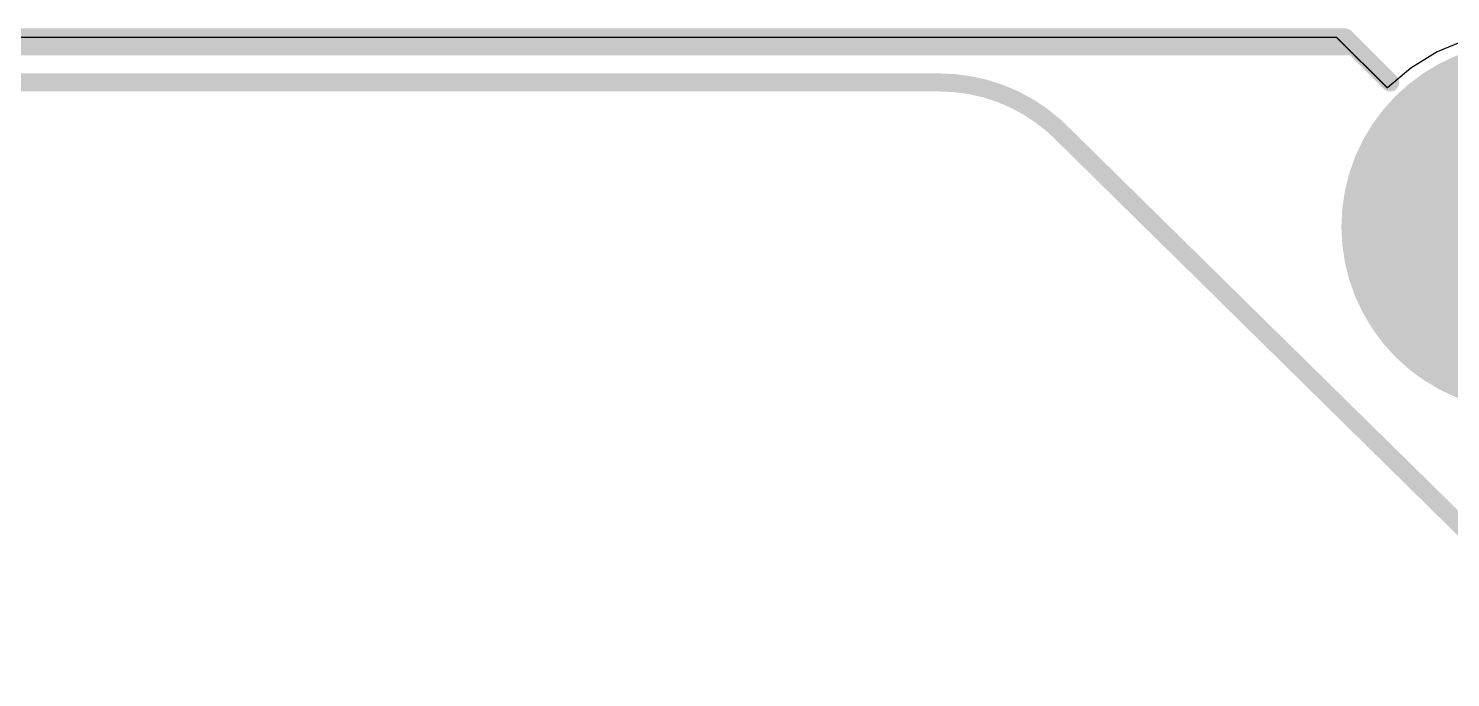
# Model space of a CAD drawing. Header units: millimetres. Extents: x 0 to 146, y 0 to 35.
# Drawn here: x 29.33 to 49.36, y 7.61 to 16.76 of the extents above; entities that cross this region are included whole.
import ezdxf

# ---------------------------------------------------------------- set-up
doc = ezdxf.new("R2010")
doc.units = ezdxf.units.MM
for name, color, linetype in [('BottomLayer', 5, 'Continuous'), ('BottomOverlay', 54, 'Continuous'), ('BottomSolder', 6, 'Continuous'), ('Mechanical1', 6, 'Continuous'), ('MultiLayer', 9, 'Continuous'), ('PadHoleLayer', 156, 'Continuous'), ('TopLayer', 1, 'Continuous'), ('TopOverlay', 2, 'Continuous'), ('TopSolder', 216, 'Continuous')]:
    doc.layers.add(name, color=color, linetype=linetype)

msp = doc.modelspace()

# ---------------------------------------------------------------- linework, layer by layer
at = {"layer": 'BottomLayer'}
for p, q in [((47.757, 16.637), (2.037, 16.637)), ((48.47, 15.924), (47.757, 16.637)), ((49.174, 16.432), (48.805, 16.205)), ((49.575, 16.598), (49.174, 16.432)), ((48.805, 16.205), (48.475, 15.924)), ((48.475, 15.924), (48.47, 15.924))]:
    msp.add_line(p, q, dxfattribs=at)
at = {"layer": 'BottomLayer', "const_width": 2.5}
msp.add_lwpolyline([(49.179, 13.97, 1), (51.679, 13.97, 1)], format="xyb", close=True, dxfattribs=at)
at = {"layer": 'BottomOverlay', "const_width": 0.254}
for points in [[(2.032, 16.51), (48.006, 16.51)], [(48.006, 16.51), (48.514, 16.002)]]:
    msp.add_lwpolyline(points, dxfattribs=at)
at = {"layer": 'BottomOverlay', "const_width": 0.127}
for points in [[(47.943, 16.51, 1), (48.069, 16.51, 1)], [(47.943, 16.51, 1), (48.069, 16.51, 1)], [(48.45, 16.002, 1), (48.578, 16.002, 1)]]:
    msp.add_lwpolyline(points, format="xyb", close=True, dxfattribs=at)
at = {"layer": 'BottomSolder', "const_width": 2.602}
msp.add_lwpolyline([(49.128, 13.97, 1), (51.729, 13.97, 1)], format="xyb", close=True, dxfattribs=at)
at = {"layer": 'Mechanical1', "const_width": 0.254}
for points in [[(1.91, 16.002), (42.164, 16.002)], [(43.938, 15.237), (51.553, 7.737)]]:
    msp.add_lwpolyline(points, dxfattribs=at)
at = {"layer": 'Mechanical1', "const_width": 0.127}
for points in [[(42.1, 16.002, 1), (42.227, 16.002, 1)], [(42.1, 16.002, 1), (42.227, 16.002, 1)], [(43.875, 15.237, 1), (44.002, 15.237, 1)], [(43.875, 15.237, 1), (44.002, 15.237, 1)]]:
    msp.add_lwpolyline(points, format="xyb", close=True, dxfattribs=at)
at = {"layer": 'Mechanical1', "const_width": 0.254}
msp.add_lwpolyline([(42.164, 16.002, -0.206471), (43.938, 15.237)], format="xyb", dxfattribs=at)
at = {"layer": 'MultiLayer', "const_width": 2.5}
msp.add_lwpolyline([(49.179, 13.97, 1), (51.679, 13.97, 1)], format="xyb", close=True, dxfattribs=at)
at = {"layer": 'PadHoleLayer', "const_width": 1.651}
msp.add_lwpolyline([(49.603, 13.97, 1), (51.254, 13.97, 1)], format="xyb", close=True, dxfattribs=at)
at = {"layer": 'TopLayer'}
for p, q in [((47.762, 16.637), (2.037, 16.637)), ((48.475, 15.924), (47.762, 16.637)), ((49.174, 16.432), (48.805, 16.205)), ((49.575, 16.598), (49.174, 16.432)), ((48.805, 16.205), (48.475, 15.924)), ((48.475, 15.924), (48.475, 15.924))]:
    msp.add_line(p, q, dxfattribs=at)
at = {"layer": 'TopLayer', "const_width": 2.5}
msp.add_lwpolyline([(49.179, 13.97, 1), (51.679, 13.97, 1)], format="xyb", close=True, dxfattribs=at)
at = {"layer": 'TopOverlay', "const_width": 0.254}
for points in [[(2.032, 16.637), (47.879, 16.637)], [(47.879, 16.637), (48.514, 16.002)]]:
    msp.add_lwpolyline(points, dxfattribs=at)
at = {"layer": 'TopOverlay', "const_width": 0.127}
for points in [[(47.816, 16.637, 1), (47.943, 16.637, 1)], [(47.816, 16.637, 1), (47.943, 16.637, 1)], [(48.45, 16.002, 1), (48.578, 16.002, 1)]]:
    msp.add_lwpolyline(points, format="xyb", close=True, dxfattribs=at)
at = {"layer": 'TopSolder', "const_width": 2.602}
msp.add_lwpolyline([(49.128, 13.97, 1), (51.729, 13.97, 1)], format="xyb", close=True, dxfattribs=at)

doc.saveas('drawing.dxf')
